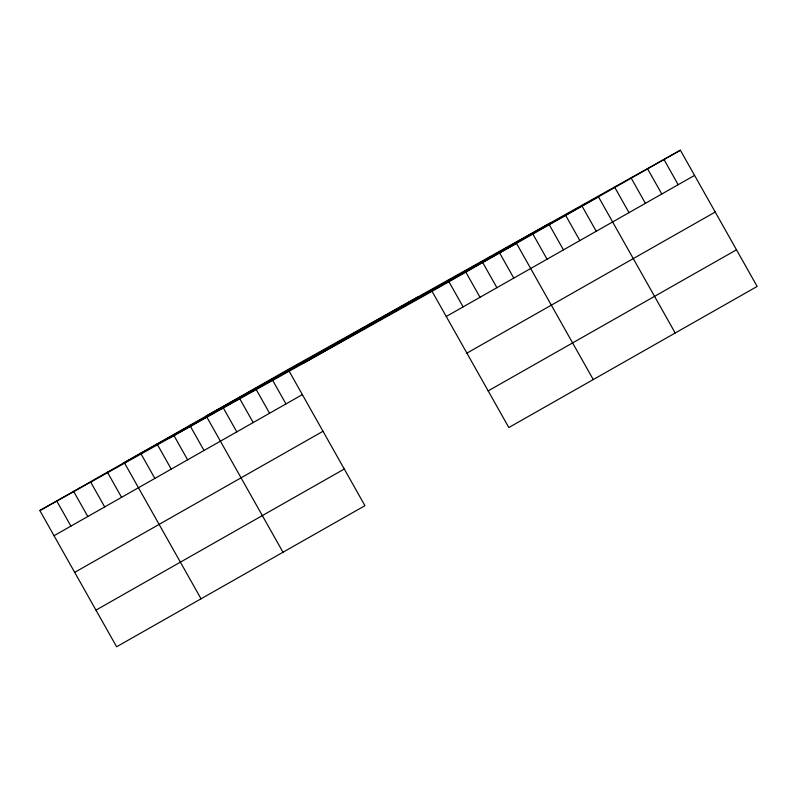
<?xml version="1.0" encoding="UTF-8"?>
<svg xmlns="http://www.w3.org/2000/svg" width="797" height="797" viewBox="0 0 797 797"><rect width="100%" height="100%" fill="white"/><g stroke="black" fill="none" stroke-linecap="round" stroke-linejoin="round"><path stroke-width="1.2" d="M288.175 369.459L364.936 505.687L116.611 646.775L39.85 510.548L288.175 369.459L680.389 150.225L757.15 286.452L508.825 427.541L432.064 291.313L680.389 150.225M169.283 438.201L417.608 297.112M302.631 363.661L550.966 222.572M54.027 535.714L302.352 394.625M446.24 316.479L694.576 175.39M74.679 572.366L323.004 431.277M466.893 353.131L715.218 212.042M95.959 610.123L344.284 469.034M488.172 390.889L736.498 249.8M39.85 510.548L432.064 291.313M664.001 159.539L678.177 184.705M647.612 168.854L661.789 194.01M631.224 178.159L645.401 203.325M614.836 187.474L629.012 212.64M675.198 333.007L598.447 196.789L206.234 416.024L282.985 552.241M582.059 206.104L596.236 231.26M565.671 215.409L579.847 240.574M549.272 224.724L563.459 249.879M532.884 234.039L547.061 259.194M593.257 379.571L516.496 243.344L124.282 462.579L201.033 598.806M499.609 252.938L513.786 278.103M482.723 262.532L496.9 287.697M465.837 272.126L480.013 297.291M448.95 281.72L463.127 306.885M271.787 378.774L285.964 403.93M255.986 389.135L269.575 413.245M239.01 397.394L253.187 422.559M223.21 407.755L236.799 431.874M189.835 425.329L204.022 450.494M173.447 434.644L187.624 459.809M157.059 443.959L171.235 469.114M140.67 453.264L154.847 478.429M107.396 472.173L121.572 497.338M90.509 481.767L104.686 506.932M73.623 491.36L87.8 516.526M56.736 500.954L70.913 526.12"/></g></svg>
